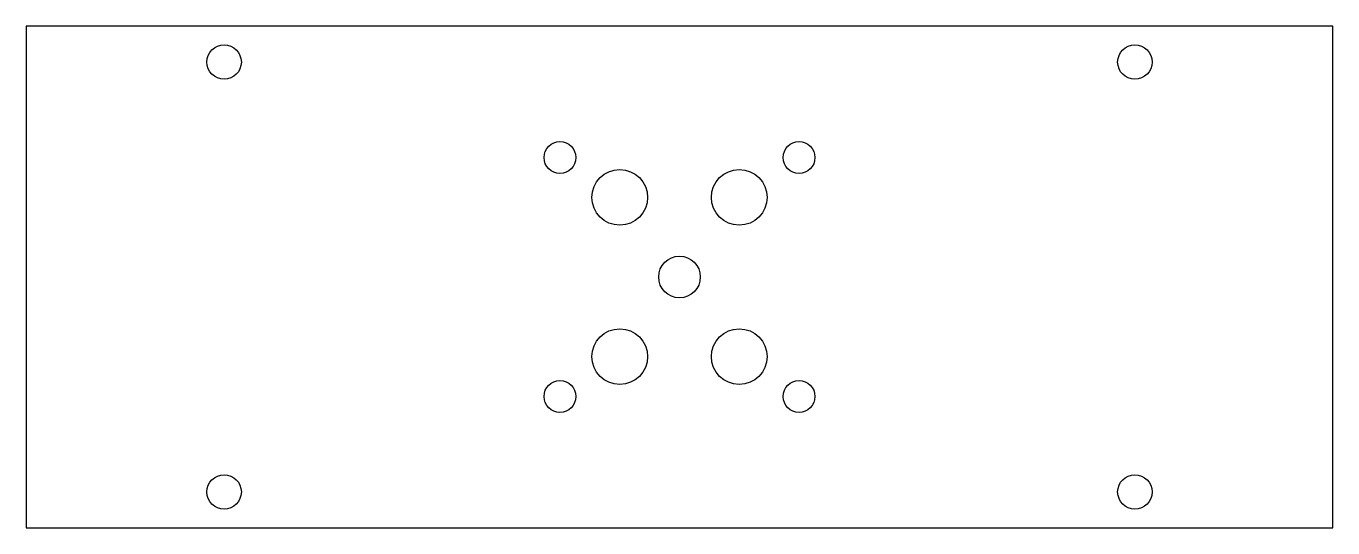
# Model space of a CAD drawing. Header units: millimetres. Extents: x 311 to 475, y 76 to 139.
import ezdxf

# ---------------------------------------------------------------- set-up
doc = ezdxf.new("R2010")
doc.units = ezdxf.units.MM
doc.layers.get('0').update_dxf_attribs({"linetype": 'CONTINUOUS'})

msp = doc.modelspace()

# ---------------------------------------------------------------- linework, layer by layer
msp.add_lwpolyline([(311.25, 76.5), (475.25, 76.5), (475.25, 139.5), (311.25, 139.5)], close=True)
for centre, radius in [((336.1, 134.9875), 2.159), ((450.4, 134.9875), 2.159), ((378.25, 123), 2), ((408.25, 123), 2), ((385.75, 118), 3.5), ((400.75, 118), 3.5), ((393.25, 108), 2.6126), ((385.75, 98), 3.5), ((400.75, 98), 3.5), ((378.25, 93), 2), ((408.25, 93), 2), ((336.1, 81.0125), 2.159), ((450.4, 81.0125), 2.159)]:
    msp.add_circle(centre, radius)

doc.saveas('drawing.dxf')
